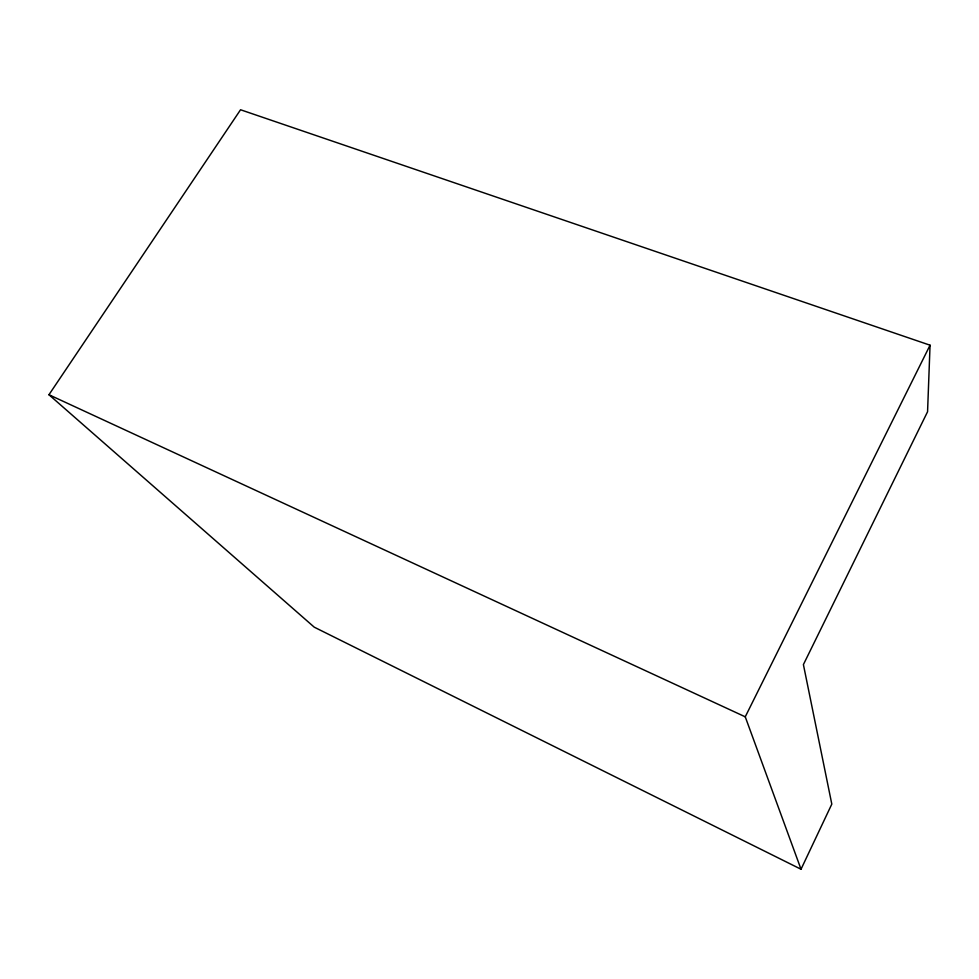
<?xml version="1.0" encoding="UTF-8"?>
<svg xmlns="http://www.w3.org/2000/svg" width="979" height="979" viewBox="0 0 979 979"><rect width="100%" height="100%" fill="white"/><g stroke="black" fill="none" stroke-linecap="round" stroke-linejoin="round"><path stroke-width="1.47" d="M930.05 345.195L927.566 411.731L803.404 664.582L831.807 804.114L801.018 869.242L314.247 627.172L48.95 394.733L240.553 109.758L930.05 345.195L745.252 716.824L801.018 869.242M48.95 394.733L745.252 716.824"/></g></svg>
